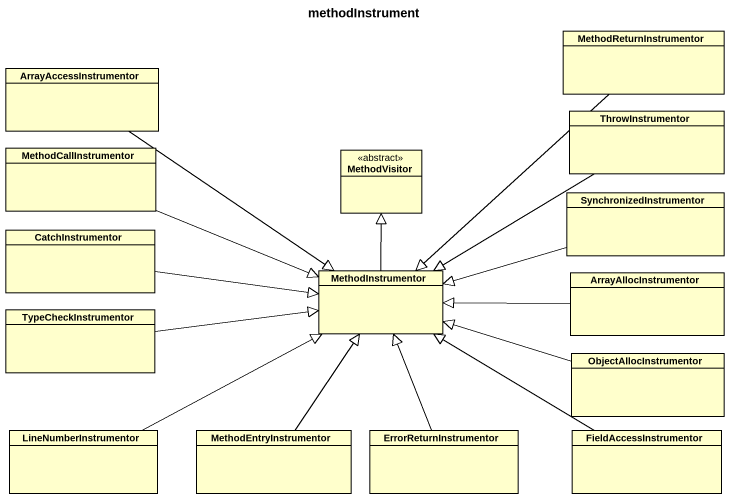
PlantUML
@startuml
title methodInstrument
hide circle
hide empty members
class MethodReturnInstrumentor
class ArrayAccessInstrumentor
class ThrowInstrumentor
class MethodCallInstrumentor
class MethodVisitor <<abstract>>
class SynchronizedInstrumentor
class CatchInstrumentor
class MethodInstrumentor
class ArrayAllocInstrumentor
class TypeCheckInstrumentor
class ObjectAllocInstrumentor
class LineNumberInstrumentor
class MethodEntryInstrumentor
class ErrorReturnInstrumentor
class FieldAccessInstrumentor
MethodReturnInstrumentor --|> MethodInstrumentor
ArrayAccessInstrumentor --|> MethodInstrumentor
ThrowInstrumentor --|> MethodInstrumentor
MethodCallInstrumentor -right-|> MethodInstrumentor
SynchronizedInstrumentor -left-|> MethodInstrumentor
CatchInstrumentor -right-|> MethodInstrumentor
MethodInstrumentor -up-|> MethodVisitor
ArrayAllocInstrumentor -left-|> MethodInstrumentor
TypeCheckInstrumentor -right-|> MethodInstrumentor
ObjectAllocInstrumentor -left-|> MethodInstrumentor
LineNumberInstrumentor -right-|> MethodInstrumentor
MethodEntryInstrumentor -up-|> MethodInstrumentor
ErrorReturnInstrumentor -up-|> MethodInstrumentor
FieldAccessInstrumentor -up-|> MethodInstrumentor
@enduml
